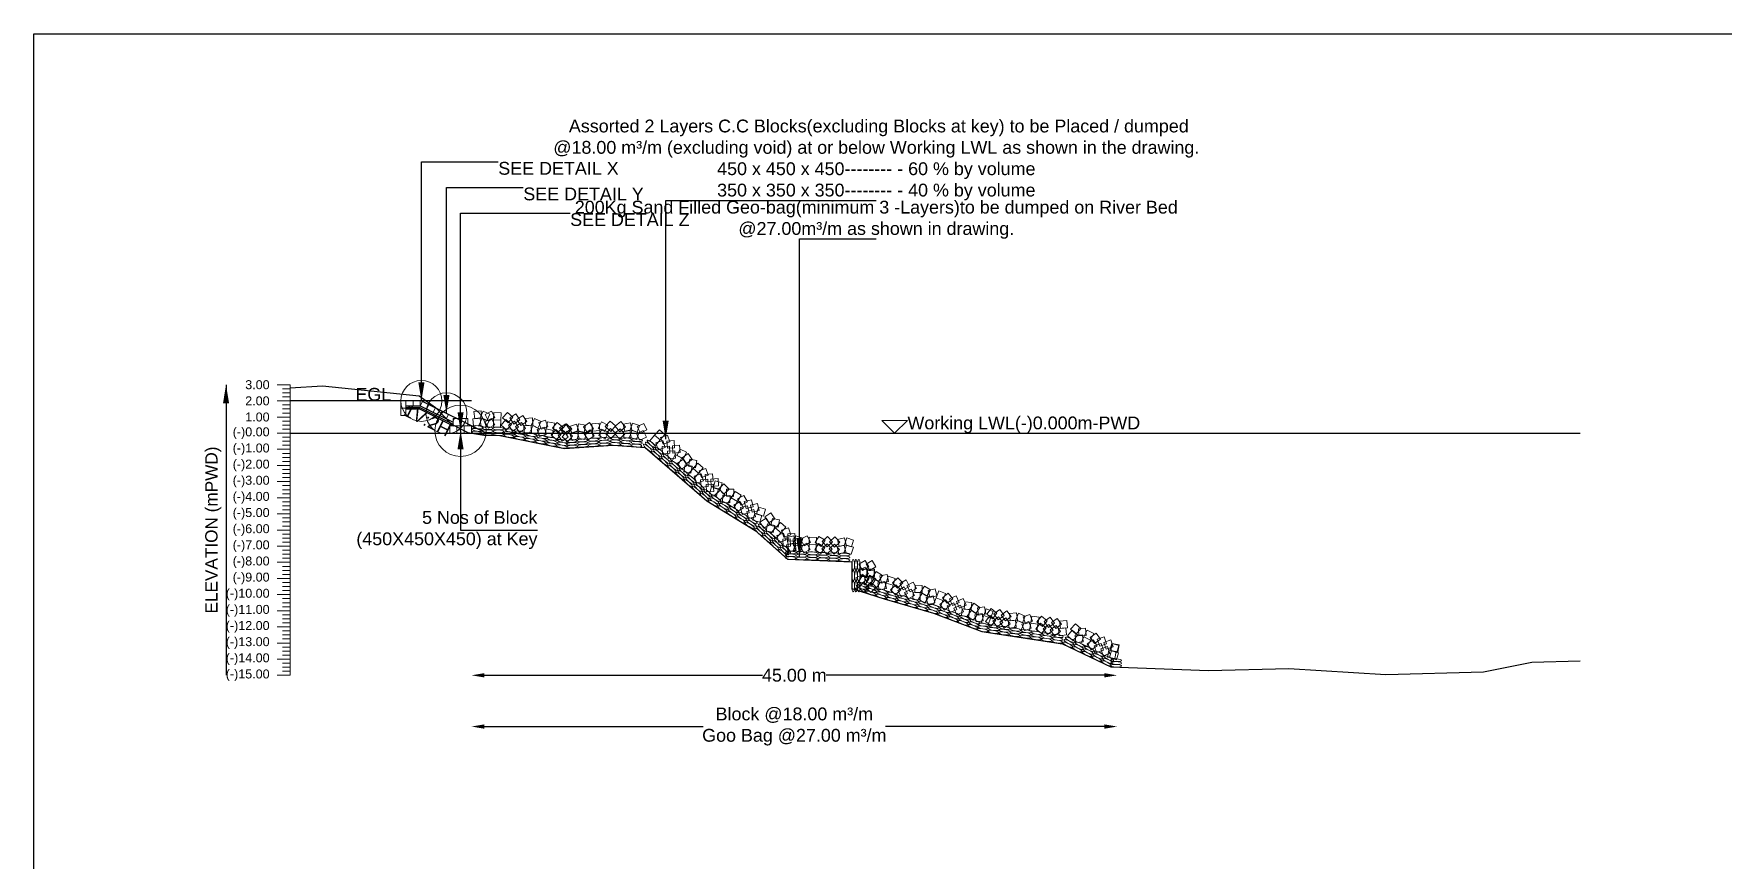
# Model space of a CAD drawing. Header units: inches. Extents: x 89000 to 1304432, y -10828 to 220529.
# Drawn here: x 611460 to 618055, y 175971 to 179201 of the extents above; entities that cross this region are included whole.
import ezdxf

# ---------------------------------------------------------------- set-up
doc = ezdxf.new("R2010")
doc.units = ezdxf.units.IN
doc.header["$LTSCALE"] = 7
doc.header["$MEASUREMENT"] = 0
for name, color, linetype, lineweight in [('Cross Section Labels', 7, 'Continuous', 9), ('Existing_Bed_Level for Xsection', 7, 'Continuous', 25), ('Long Section Labels', 7, 'Continuous', 9)]:
    doc.layers.add(name, color=color, linetype=linetype, lineweight=lineweight)
doc.styles.get("Standard").update_dxf_attribs({"font": 'arial.ttf'})
doc.dimstyles.new('Appron Lebeling Style', dxfattribs={"dimtxt": 50, "dimasz": 50, "dimexe": 0.18, "dimexo": 0.0625, "dimgap": 0.09, "dimtad": 0, "dimtih": 1, "dimtoh": 1, "dimdec": 4, "dimzin": 0, "dimdsep": 46, "dimtxsty": 'Standard', "dimcen": 0.09, "dimse1": 1, "dimse2": 1, "dimadec": 0, "dimazin": 0, "dimtfac": 1, "dimtdec": 4, "dimtofl": 0, "dimtmove": 0, "dimatfit": 3, "dimfxl": 1, "dimtolj": 1, "dimtzin": 0, "dimarcsym": 0})
doc.dimstyles.get("Standard").update_dxf_attribs({"dimtxt": 0.18, "dimasz": 0.18, "dimexe": 0.18, "dimexo": 0.0625, "dimgap": 0.09, "dimtad": 0, "dimtih": 1, "dimtoh": 1, "dimdec": 4, "dimzin": 0, "dimdsep": 46, "dimtxsty": 'Standard', "dimcen": 0.09, "dimadec": 0, "dimazin": 0, "dimtfac": 1, "dimtdec": 4, "dimtofl": 0, "dimtmove": 0, "dimatfit": 3, "dimfxl": 1, "dimtolj": 1, "dimtzin": 0, "dimarcsym": 0})

# ---------------------------------------------------------------- blocks, each defined once
blk = doc.blocks.new('*D54')
at = {"layer": 'Cross Section Labels', "color": 0, "lineweight": -2, "transparency": 16777216}
for p, q in [((613217.3, 176696.9), (614303.3, 176696.9)), ((615636.6, 176696.9), (614550.5, 176696.9))]:
    blk.add_line(p, q, dxfattribs=at)
at = {"layer": 'Cross Section Labels', "color": 0, "transparency": 16777216}
for points in [[(613217.3, 176705.2), (613217.3, 176688.5), (613167.3, 176696.9)], [(615636.6, 176705.2), (615636.6, 176688.5), (615686.6, 176696.9)]]:
    blk.add_solid(points, dxfattribs=at)
at = {"layer": 'Defpoints', "color": 0, "transparency": 16777216}
for p in [(613167.3, 177641.9), (615686.6, 176728.7), (615686.6, 176696.9)]:
    blk.add_point(p, dxfattribs=at)
at = {"layer": 'Cross Section Labels', "color": 0, "transparency": 16777216, "insert": (614426.9, 176696.9), "char_height": 50, "attachment_point": 5}
blk.add_mtext('\\A1;45.00 m', dxfattribs=at)
blk = doc.blocks.new('*D55')
at = {"layer": 'Cross Section Labels', "color": 0, "lineweight": -2, "transparency": 16777216}
for p, q in [((613217.3, 176496.9), (614071.3, 176496.9)), ((615636.6, 176496.9), (614782.5, 176496.9))]:
    blk.add_line(p, q, dxfattribs=at)
at = {"layer": 'Cross Section Labels', "color": 0, "transparency": 16777216}
for points in [[(613217.3, 176505.2), (613217.3, 176488.5), (613167.3, 176496.9)], [(615636.6, 176505.2), (615636.6, 176488.5), (615686.6, 176496.9)]]:
    blk.add_solid(points, dxfattribs=at)
at = {"layer": 'Defpoints', "color": 0, "transparency": 16777216}
for p in [(613167.3, 177641.9), (615686.6, 176728.7), (615686.6, 176496.9)]:
    blk.add_point(p, dxfattribs=at)
at = {"layer": 'Cross Section Labels', "color": 0, "transparency": 16777216, "insert": (614426.9, 176496.9), "char_height": 50, "attachment_point": 5}
blk.add_mtext('\\A1;Block @18.00 m³/m ^JGoo Bag @27.00 m³/m ', dxfattribs=at)

msp = doc.modelspace()

# ---------------------------------------------------------------- linework, layer by layer
msp.add_lwpolyline([(611459.68143, 179200.63194), (621459.68143, 179200.63194), (621459.68143, 172129.63194), (611459.68143, 172129.63194)], close=True)
at = {"layer": 'Cross Section Labels'}
msp.add_lwpolyline([(614818.26116, 177641.85194), (614868.26116, 177691.85194), (614768.26116, 177691.85194)], close=True, dxfattribs=at)
for centre, radius in [((612971.96116, 177767.85194), 80), ((613069.61116, 177719.02694), 80), ((613124.73616, 177651.30194), 100)]:
    msp.add_circle(centre, radius, dxfattribs=at)
at = {"layer": 'Existing_Bed_Level for Xsection'}
for points in [[(612459.68143, 177818.44094), (612585.66028, 177826.94594), (612963.59682, 177787.57094), (613026.58433, 177741.76994), (613089.57566, 177676.81694), (613152.56318, 177644.05694), (613215.55451, 177634.60694), (613278.54203, 177632.71694), (613530.49972, 177582.31694), (613719.46989, 177594.91694), (613845.44874, 177585.46694), (614085.36882, 177377.25194), (614273.98782, 177262.59194), (614399.75469, 177149.82194), (614651.33158, 177140.37194), (614651.33158, 177035.79194), (614777.13902, 176995.47194), (614969.60273, 176938.77194), (615158.20314, 176868.21194), (615472.60555, 176820.33194), (615661.28245, 176729.61194), (616042.42875, 176715.12194), (616356.80132, 176723.94194), (616734.13296, 176700.63194), (617115.26306, 176710.08194), (617303.88806, 176747.88194), (617492.53351, 176752.92194)], [(613167.26116, 177767.85194), (612459.68143, 177767.85194)], [(613223.96116, 177641.85194), (612975.95181, 177765.85661), (612971.96116, 177767.85194), (612967.49947, 177767.85194), (612910.79947, 177767.85194)], [(612910.79947, 177748.95194), (612967.49947, 177748.95194), (613096.38616, 177684.5086)], [(612910.79947, 177742.65194), (612966.01224, 177742.65194), (613096.38616, 177677.46498)], [(612910.79947, 177736.35194), (612964.52502, 177736.35194), (613096.38616, 177670.42137)], [(612459.68143, 177641.85194), (617492.53351, 177641.85194)]]:
    msp.add_lwpolyline(points, dxfattribs=at)
at = {"layer": 'Long Section Labels'}
for points in [[(612459.68143, 177830.85194), (612409.68143, 177830.85194)], [(612459.68143, 177815.10194), (612429.68143, 177815.10194)], [(612459.68143, 176696.85194), (612459.68143, 176759.85194), (612459.68143, 176822.85194), (612459.68143, 176885.85194), (612459.68143, 176948.85194), (612459.68143, 177011.85194), (612459.68143, 177074.85194), (612459.68143, 177137.85194), (612459.68143, 177200.85194), (612459.68143, 177263.85194), (612459.68143, 177326.85194), (612459.68143, 177389.85194), (612459.68143, 177452.85194), (612459.68143, 177515.85194), (612459.68143, 177578.85194), (612459.68143, 177641.85194), (612459.68143, 177704.85194), (612459.68143, 177767.85194), (612459.68143, 177830.85194)], [(612459.68143, 177767.85194), (612409.68143, 177767.85194)], [(612459.68143, 177799.35194), (612429.68143, 177799.35194)], [(612459.68143, 177783.60194), (612429.68143, 177783.60194)], [(612459.68143, 177752.10194), (612429.68143, 177752.10194)], [(612459.68143, 177704.85194), (612409.68143, 177704.85194)], [(612459.68143, 177736.35194), (612429.68143, 177736.35194)], [(612459.68143, 177720.60194), (612429.68143, 177720.60194)], [(612459.68143, 177689.10194), (612429.68143, 177689.10194)], [(612459.68143, 177673.35194), (612429.68143, 177673.35194)], [(612459.68143, 177641.85194), (612409.68143, 177641.85194)], [(612459.68143, 177657.60194), (612429.68143, 177657.60194)], [(612459.68143, 177626.10194), (612429.68143, 177626.10194)], [(612459.68143, 177610.35194), (612429.68143, 177610.35194)], [(612459.68143, 177578.85194), (612409.68143, 177578.85194)], [(612459.68143, 177594.60194), (612429.68143, 177594.60194)], [(612459.68143, 177563.10194), (612429.68143, 177563.10194)], [(612459.68143, 177547.35194), (612429.68143, 177547.35194)], [(612459.68143, 177515.85194), (612409.68143, 177515.85194)], [(612459.68143, 177531.60194), (612429.68143, 177531.60194)], [(612459.68143, 177500.10194), (612429.68143, 177500.10194)], [(612459.68143, 177484.35194), (612429.68143, 177484.35194)], [(612459.68143, 177452.85194), (612409.68143, 177452.85194)], [(612459.68143, 177468.60194), (612429.68143, 177468.60194)], [(612459.68143, 177437.10194), (612429.68143, 177437.10194)], [(612459.68143, 177421.35194), (612429.68143, 177421.35194)], [(612459.68143, 177389.85194), (612409.68143, 177389.85194)], [(612459.68143, 177405.60194), (612429.68143, 177405.60194)], [(612459.68143, 177374.10194), (612429.68143, 177374.10194)], [(612459.68143, 177358.35194), (612429.68143, 177358.35194)], [(612459.68143, 177326.85194), (612409.68143, 177326.85194)], [(612459.68143, 177342.60194), (612429.68143, 177342.60194)], [(612459.68143, 177311.10194), (612429.68143, 177311.10194)], [(612459.68143, 177295.35194), (612429.68143, 177295.35194)], [(612459.68143, 177279.60194), (612429.68143, 177279.60194)], [(612459.68143, 177263.85194), (612409.68143, 177263.85194)], [(612459.68143, 177248.10194), (612429.68143, 177248.10194)], [(612459.68143, 177232.35194), (612429.68143, 177232.35194)], [(612459.68143, 177216.60194), (612429.68143, 177216.60194)], [(612459.68143, 177200.85194), (612409.68143, 177200.85194)], [(612459.68143, 177185.10194), (612429.68143, 177185.10194)], [(612459.68143, 177169.35194), (612429.68143, 177169.35194)], [(612459.68143, 177153.60194), (612429.68143, 177153.60194)], [(612459.68143, 177137.85194), (612409.68143, 177137.85194)], [(612459.68143, 177122.10194), (612429.68143, 177122.10194)], [(612459.68143, 177106.35194), (612429.68143, 177106.35194)], [(612459.68143, 177090.60194), (612429.68143, 177090.60194)], [(612459.68143, 177074.85194), (612409.68143, 177074.85194)], [(612459.68143, 177059.10194), (612429.68143, 177059.10194)], [(612459.68143, 177043.35194), (612429.68143, 177043.35194)], [(612459.68143, 177027.60194), (612429.68143, 177027.60194)], [(612459.68143, 177011.85194), (612409.68143, 177011.85194)], [(612459.68143, 176948.85194), (612409.68143, 176948.85194)], [(612459.68143, 176996.10194), (612429.68143, 176996.10194)], [(612459.68143, 176980.35194), (612429.68143, 176980.35194)], [(612459.68143, 176964.60194), (612429.68143, 176964.60194)], [(612459.68143, 176885.85194), (612409.68143, 176885.85194)], [(612459.68143, 176933.10194), (612429.68143, 176933.10194)], [(612459.68143, 176917.35194), (612429.68143, 176917.35194)], [(612459.68143, 176901.60194), (612429.68143, 176901.60194)], [(612459.68143, 176822.85194), (612409.68143, 176822.85194)], [(612459.68143, 176870.10194), (612429.68143, 176870.10194)], [(612459.68143, 176854.35194), (612429.68143, 176854.35194)], [(612459.68143, 176838.60194), (612429.68143, 176838.60194)], [(612459.68143, 176759.85194), (612409.68143, 176759.85194)], [(612459.68143, 176807.10194), (612429.68143, 176807.10194)], [(612459.68143, 176791.35194), (612429.68143, 176791.35194)], [(612459.68143, 176775.60194), (612429.68143, 176775.60194)], [(612459.68143, 176696.85194), (612409.68143, 176696.85194)], [(612459.68143, 176744.10194), (612429.68143, 176744.10194)], [(612459.68143, 176728.35194), (612429.68143, 176728.35194)], [(612459.68143, 176712.60194), (612429.68143, 176712.60194)]]:
    msp.add_lwpolyline(points, dxfattribs=at)
for points in [[(612910.79947, 177767.85194), (612891.89947, 177767.85194), (612891.89947, 177739.50194), (612910.79947, 177739.50194)], [(612910.79947, 177739.50194), (612891.89947, 177739.50194), (612891.89947, 177711.15194), (612910.79947, 177711.15194)], [(612939.14947, 177767.85194), (612910.79947, 177767.85194), (612910.79947, 177748.95194), (612939.14947, 177748.95194)], [(612967.49947, 177767.85194), (612939.14947, 177767.85194), (612939.14947, 177748.95194), (612967.49947, 177748.95194)], [(613001.30882, 177753.17811), (612975.95181, 177765.85661), (612967.49947, 177748.95194), (612992.85648, 177736.27343)], [(613026.66583, 177740.4996), (613001.30882, 177753.17811), (612992.85648, 177736.27343), (613018.21349, 177723.59493)], [(613052.02284, 177727.8211), (613026.66583, 177740.4996), (613018.21349, 177723.59493), (613043.5705, 177710.91642)], [(613077.37985, 177715.14259), (613052.02284, 177727.8211), (613043.5705, 177710.91642), (613068.92752, 177698.23792)], [(613102.73686, 177702.46408), (613077.37985, 177715.14259), (613068.92752, 177698.23792), (613094.28453, 177685.55941)], [(613124.73616, 177698.55194), (613096.38616, 177698.55194), (613096.38616, 177670.20194), (613124.73616, 177670.20194)], [(613153.08616, 177698.55194), (613124.73616, 177698.55194), (613124.73616, 177670.20194), (613153.08616, 177670.20194)], [(613200.63394, 177701.22557), (613172.46503, 177698.02631), (613175.6643, 177669.8574), (613203.8332, 177673.05667)], [(613204.83995, 177729.26183), (613176.67105, 177726.06257), (613179.87032, 177697.89366), (613208.03922, 177701.09293)], [(613234.84253, 177688.66839), (613208.85245, 177699.99263), (613197.52822, 177674.00255), (613223.5183, 177662.67831)], [(613239.04855, 177716.70465), (613213.05847, 177728.02889), (613201.73424, 177702.03881), (613227.72432, 177690.71457)], [(613244.75294, 177699.42567), (613219.77899, 177686.00836), (613233.19629, 177661.03441), (613258.17024, 177674.45171)], [(613245.60323, 177727.76291), (613220.62927, 177714.34561), (613234.04657, 177689.37165), (613259.02053, 177702.78896)], [(613281.90563, 177693.12323), (613253.56838, 177693.97352), (613252.7181, 177665.63627), (613281.05534, 177664.78598)], [(613282.75591, 177721.46048), (613254.41867, 177722.31076), (613253.56838, 177693.97352), (613281.90563, 177693.12323)], [(613323.04871, 177676.33945), (613301.74302, 177695.04212), (613283.04035, 177673.73643), (613304.34604, 177655.03376)], [(613328.6095, 177704.13873), (613307.30381, 177722.8414), (613288.60114, 177701.53571), (613309.90683, 177682.83304)], [(613334.78371, 177689.13264), (613311.18832, 177673.41705), (613326.90391, 177649.82165), (613350.49931, 177665.53725)], [(613340.3445, 177716.93193), (613316.74911, 177701.21633), (613332.4647, 177677.62094), (613356.0601, 177693.33653)], [(613378.30172, 177659.99211), (613362.56734, 177683.57498), (613338.98447, 177667.8406), (613354.71885, 177644.25773)], [(613383.86251, 177687.7914), (613368.12813, 177711.37427), (613344.54526, 177695.63989), (613360.27964, 177672.05702)], [(613399.67316, 177673.4157), (613371.38225, 177671.58635), (613373.21159, 177643.29544), (613401.50251, 177645.12478)], [(613405.23395, 177701.21498), (613376.94304, 177699.38564), (613378.77238, 177671.09472), (613407.0633, 177672.92407)], [(613438.79329, 177687.01351), (613413.383, 177699.5849), (613400.81161, 177674.17461), (613426.2219, 177661.60322)], [(613456.4982, 177692.99751), (613429.63749, 177683.92974), (613438.70526, 177657.06903), (613465.56598, 177666.1368)], [(613492.08105, 177680.59173), (613464.28177, 177686.15252), (613458.72098, 177658.35323), (613486.52026, 177652.79244)], [(613523.20448, 177665.2132), (613501.89879, 177683.91587), (613483.19612, 177662.61018), (613504.50181, 177643.90751)], [(613534.93948, 177678.00639), (613511.34409, 177662.2908), (613527.05968, 177638.69541), (613550.65508, 177654.411)], [(613559.4299, 177659.07469), (613538.08672, 177677.73457), (613519.42683, 177656.3914), (613540.77001, 177637.73151)], [(613576.55798, 177677.61006), (613549.72464, 177668.46157), (613558.87313, 177641.62824), (613585.70646, 177650.77673)], [(613612.66044, 177672.65796), (613584.85005, 177678.16296), (613579.34505, 177650.35257), (613607.15544, 177644.84757)], [(613628.19039, 177683.05473), (613604.62657, 177667.29183), (613620.38948, 177643.72801), (613643.95329, 177659.49092)], [(613665.77766, 177680.36413), (613637.49047, 177678.47802), (613639.37658, 177650.19083), (613667.66377, 177652.07694)], [(613699.83577, 177673.64011), (613674.3878, 177686.13505), (613661.89286, 177660.68708), (613687.34083, 177648.19214)], [(613707.82578, 177689.0523), (613689.14891, 177667.72399), (613710.47722, 177649.04711), (613729.1541, 177670.37542)], [(613767.96726, 177666.15177), (613749.46792, 177687.63425), (613727.98544, 177669.1349), (613746.48479, 177647.65243)], [(613787.53739, 177682.08731), (613759.6823, 177676.81315), (613764.95646, 177648.95807), (613792.81155, 177654.23223)], [(613822.58113, 177672.09495), (613795.82459, 177681.46567), (613786.45387, 177654.70913), (613813.21041, 177645.33841)], [(613839.42171, 177680.19848), (613813.87099, 177667.91502), (613826.15444, 177642.3643), (613851.70516, 177654.64776)], [(613110.56116, 177670.20194), (613082.21116, 177670.20194), (613082.21116, 177641.85194), (613110.56116, 177641.85194)], [(613138.91116, 177670.20194), (613110.56116, 177670.20194), (613110.56116, 177641.85194), (613138.91116, 177641.85194)], [(613167.26116, 177670.20194), (613138.91116, 177670.20194), (613138.91116, 177641.85194), (613167.26116, 177641.85194)], [(613433.2325, 177659.21422), (613407.82221, 177671.78562), (613395.25082, 177646.37533), (613420.66111, 177633.80394)], [(613450.93741, 177665.19823), (613424.0767, 177656.13046), (613433.14447, 177629.26974), (613460.00519, 177638.33752)], [(613486.52026, 177652.79244), (613458.72098, 177658.35323), (613453.16019, 177630.55395), (613480.95947, 177624.99316)], [(613517.64369, 177637.41392), (613496.338, 177656.11659), (613477.63533, 177634.8109), (613498.94102, 177616.10823)], [(613529.37869, 177650.20711), (613505.7833, 177634.49152), (613521.49889, 177610.89612), (613545.09429, 177626.61172)], [(613561.31601, 177630.7875), (613539.97283, 177649.44738), (613521.31294, 177628.10421), (613542.65612, 177609.44432)], [(613578.44409, 177649.32287), (613551.61075, 177640.17438), (613560.75924, 177613.34105), (613587.59258, 177622.48954)], [(613614.54655, 177644.37077), (613586.73616, 177649.87577), (613581.23116, 177622.06538), (613609.04155, 177616.56038)], [(613630.0765, 177654.76754), (613606.51268, 177639.00464), (613622.27559, 177615.44082), (613645.8394, 177631.20373)], [(613667.66377, 177652.07694), (613639.37658, 177650.19083), (613641.26269, 177621.90364), (613669.54988, 177623.78975)], [(613701.72188, 177645.35292), (613676.27391, 177657.84786), (613663.77897, 177632.39989), (613689.22694, 177619.90495)], [(613709.7119, 177660.76511), (613691.03502, 177639.4368), (613712.36333, 177620.75992), (613731.04021, 177642.08823)], [(613765.84661, 177637.8812), (613747.34727, 177659.36367), (613725.86479, 177640.86433), (613744.36414, 177619.38185)], [(613785.41674, 177653.81674), (613757.56165, 177648.54258), (613762.83582, 177620.68749), (613790.6909, 177625.96165)], [(613820.46048, 177643.82437), (613793.70394, 177653.19509), (613784.33322, 177626.43856), (613811.08976, 177617.06784)], [(613837.30106, 177651.9279), (613811.75034, 177639.64445), (613824.03379, 177614.09373), (613849.58451, 177626.37718)], [(613903.38846, 177615.26372), (613881.97724, 177633.84549), (613863.39548, 177612.43426), (613884.8067, 177593.8525)], [(613921.97023, 177636.67495), (613900.559, 177655.25671), (613881.97724, 177633.84549), (613903.38846, 177615.26372)], [(613922.83328, 177586.50497), (613913.56546, 177613.29732), (613886.77311, 177604.02949), (613896.04093, 177577.23714)], [(613941.41505, 177607.91619), (613932.14722, 177634.70854), (613905.35487, 177625.44072), (613914.6227, 177598.64837)], [(613957.9415, 177613.23148), (613929.66139, 177611.24201), (613931.65087, 177582.9619), (613959.93097, 177584.95137)], [(613939.35974, 177591.82026), (613911.07963, 177589.83078), (613913.0691, 177561.55068), (613941.34921, 177563.54015)], [(613962.7709, 177544.97044), (613960.75891, 177573.24896), (613932.48039, 177571.23696), (613934.49238, 177542.95845)], [(613987.98453, 177546.06774), (613962.49107, 177558.4696), (613950.08921, 177532.97614), (613975.58267, 177520.57428)], [(613981.35266, 177566.38167), (613979.34067, 177594.66018), (613951.06216, 177592.64819), (613953.07415, 177564.36967)], [(614006.56629, 177567.47896), (613981.07283, 177579.88082), (613968.67098, 177554.38736), (613994.16443, 177541.98551)], [(614028.71038, 177538.5385), (614012.84276, 177562.03192), (613989.34933, 177546.1643), (614005.21696, 177522.67087)], [(614010.12862, 177517.12728), (613994.26099, 177540.6207), (613970.76757, 177524.75307), (613986.6352, 177501.25965)], [(614028.47614, 177513.5719), (614000.64583, 177518.97524), (613995.2425, 177491.14492), (614023.07281, 177485.74159)], [(614053.26704, 177485.19138), (614031.85581, 177503.77314), (614013.27405, 177482.36192), (614034.68528, 177463.78015)], [(614047.05791, 177534.98313), (614019.22759, 177540.38646), (614013.82426, 177512.55614), (614041.65458, 177507.15281)], [(614071.8488, 177506.6026), (614050.43758, 177525.18437), (614031.85581, 177503.77314), (614053.26704, 177485.19138)], [(614072.71186, 177456.43262), (614063.44403, 177483.22497), (614036.65168, 177473.95714), (614045.91951, 177447.1648)], [(614091.29362, 177477.84385), (614082.02579, 177504.6362), (614055.23345, 177495.36837), (614064.50127, 177468.57602)], [(614107.82008, 177483.15913), (614079.53997, 177481.16966), (614081.52944, 177452.88956), (614109.80955, 177454.87903)], [(614089.23831, 177461.74791), (614060.95821, 177459.75844), (614062.94768, 177431.47833), (614091.22778, 177433.4678)], [(614112.64947, 177414.89809), (614110.63748, 177443.17661), (614082.35897, 177441.16462), (614084.37096, 177412.8861)], [(614130.61919, 177424.2531), (614103.40643, 177432.20221), (614095.45732, 177404.98945), (614122.67008, 177397.04034)], [(614131.23124, 177436.30932), (614129.21925, 177464.58783), (614100.94073, 177462.57584), (614102.95272, 177434.29733)], [(614145.34548, 177448.47827), (614118.13272, 177456.42738), (614110.18361, 177429.21462), (614137.39637, 177421.26551)], [(614157.30469, 177399.43788), (614137.72053, 177419.93625), (614117.22216, 177400.35209), (614136.80632, 177379.85372)], [(614172.03098, 177423.66305), (614152.44682, 177444.16142), (614131.94845, 177424.57726), (614151.53261, 177404.07889)], [(614190.71493, 177423.23619), (614162.37256, 177423.89391), (614161.71484, 177395.55155), (614190.05721, 177394.89382)], [(614219.91579, 177399.41702), (614195.69062, 177414.14331), (614180.96433, 177389.91814), (614205.1895, 177375.19185)], [(614175.98864, 177399.01102), (614147.64628, 177399.66874), (614146.98855, 177371.32637), (614175.33092, 177370.66865)], [(614205.1895, 177375.19185), (614180.96433, 177389.91814), (614166.23804, 177365.69297), (614190.46321, 177350.96668)], [(614229.1835, 177350.10291), (614215.55214, 177374.96068), (614190.69438, 177361.32932), (614204.32573, 177336.47156)], [(614243.90979, 177374.32808), (614230.27843, 177399.18585), (614205.42067, 177385.55449), (614219.05202, 177360.69673)], [(614244.58399, 177358.11546), (614217.03847, 177351.40971), (614223.74423, 177323.86419), (614251.28974, 177330.56995)], [(614259.31028, 177382.34063), (614231.76476, 177375.63488), (614238.47052, 177348.08936), (614266.01603, 177354.79512)], [(614290.2495, 177340.08247), (614283.52181, 177367.62264), (614255.98164, 177360.89495), (614262.70933, 177333.35478)], [(614314.92167, 177345.39424), (614287.70892, 177353.34335), (614279.75981, 177326.13059), (614306.97256, 177318.18149)], [(614275.52321, 177315.8573), (614268.79552, 177343.39746), (614241.25535, 177336.66978), (614247.98304, 177309.12961)], [(614300.19538, 177321.16907), (614272.98263, 177329.11818), (614265.03352, 177301.90542), (614292.24627, 177293.95632)], [(614332.18318, 177286.062), (614316.69819, 177309.80937), (614292.95082, 177294.32438), (614308.43581, 177270.57701)], [(614351.10934, 177307.16941), (614335.62435, 177330.91679), (614311.87698, 177315.4318), (614327.36196, 177291.68443)], [(614350.4707, 177282.20989), (614322.73157, 177288.06332), (614316.87813, 177260.32418), (614344.61727, 177254.47075)], [(614369.39686, 177303.3173), (614341.65772, 177309.17074), (614335.80429, 177281.4316), (614363.54343, 177275.57816)], [(614393.72478, 177274.53892), (614372.61736, 177293.46508), (614353.69121, 177272.35766), (614374.79862, 177253.43151)], [(614374.79862, 177253.43151), (614353.69121, 177272.35766), (614334.76505, 177251.25025), (614355.87247, 177232.32409)], [(614393.77504, 177224.36155), (614384.94243, 177251.30051), (614358.00347, 177242.46789), (614366.83608, 177215.52893)], [(614412.7012, 177245.46897), (614403.86858, 177272.40792), (614376.92962, 177263.57531), (614385.76224, 177236.63635)], [(614410.38543, 177229.40843), (614382.0768, 177227.87732), (614383.60792, 177199.56869), (614411.91654, 177201.09981)], [(614423.625, 177212.63797), (614395.98614, 177206.32797), (614402.29613, 177178.68912), (614429.93499, 177184.99911)], [(614424.68916, 177240.96799), (614397.0503, 177234.65799), (614403.36029, 177207.01914), (614430.99915, 177213.32913)], [(614429.31158, 177250.51585), (614401.00296, 177248.98474), (614402.53407, 177220.67611), (614430.8427, 177222.20723)], [(614451.96077, 177203.29295), (614450.40712, 177231.60035), (614422.09972, 177230.04669), (614423.65338, 177201.7393)], [(614459.01722, 177203.96033), (614431.92963, 177212.32602), (614423.56394, 177185.23842), (614450.65154, 177176.87274)], [(614460.08139, 177232.29035), (614432.99379, 177240.65604), (614424.6281, 177213.56844), (614451.7157, 177205.20276)], [(614475.54366, 177212.68668), (614450.46914, 177199.45827), (614463.69754, 177174.38375), (614488.77207, 177187.61216)], [(614476.60782, 177241.0167), (614451.5333, 177227.78829), (614464.76171, 177202.71377), (614489.83623, 177215.94218)], [(614513.71188, 177234.434), (614485.38186, 177235.49817), (614484.31769, 177207.16814), (614512.64771, 177206.10398)], [(614546.88665, 177224.20653), (614522.87519, 177239.27876), (614507.80296, 177215.26729), (614531.81443, 177200.19507)], [(614556.43528, 177238.7048), (614535.64278, 177219.4332), (614554.91437, 177198.6407), (614575.70688, 177217.9123)], [(614604.03749, 177216.86409), (614584.74935, 177237.64123), (614563.9722, 177218.35309), (614583.26035, 177197.57594)], [(614622.9993, 177233.51885), (614595.36044, 177227.20886), (614601.67043, 177199.57), (614629.30929, 177205.87999)], [(614658.39153, 177224.84122), (614631.30393, 177233.2069), (614622.93825, 177206.11931), (614650.02584, 177197.75362)], [(614433.03462, 177182.18554), (614431.48096, 177210.49293), (614403.17356, 177208.93928), (614404.72722, 177180.63188)], [(614512.64771, 177206.10398), (614484.31769, 177207.16814), (614483.25353, 177178.83812), (614511.58355, 177177.77396)], [(614545.82249, 177195.87651), (614521.81102, 177210.94874), (614506.7388, 177186.93727), (614530.75026, 177171.86504)], [(614555.37112, 177210.37478), (614534.57862, 177191.10318), (614553.85021, 177170.31068), (614574.64271, 177189.58228)], [(614602.97333, 177188.53407), (614583.68519, 177209.31121), (614562.90804, 177190.02307), (614582.19618, 177169.24592)], [(614621.93514, 177205.18883), (614594.29628, 177198.87884), (614600.60627, 177171.23998), (614628.24513, 177177.54997)], [(614657.32737, 177196.5112), (614630.23977, 177204.87688), (614621.87409, 177177.78929), (614648.96168, 177169.4236)], [(614707.11744, 177066.54648), (614694.13553, 177091.74951), (614668.9325, 177078.7676), (614681.91441, 177053.56458)], [(614715.76982, 177093.54387), (614702.78792, 177118.74689), (614677.58489, 177105.76499), (614690.5668, 177080.56196)], [(614716.99688, 177120.30042), (614702.83659, 177144.86073), (614678.27628, 177130.70043), (614692.43658, 177106.14013)], [(614702.83659, 177049.44013), (614716.99688, 177074.00043), (614692.43658, 177088.16073), (614678.27628, 177063.60042)], [(614711.81158, 177082.97543), (614711.81158, 177111.32543), (614683.46158, 177111.32543), (614683.46158, 177082.97543)], [(614745.34688, 177120.30042), (614731.18659, 177144.86073), (614706.62628, 177130.70043), (614720.78658, 177106.14013)], [(614731.18659, 177049.44013), (614745.34688, 177074.00043), (614720.78658, 177088.16073), (614706.62628, 177063.60042)], [(614738.51554, 177104.47839), (614710.19839, 177105.84284), (614708.83394, 177077.52569), (614737.15109, 177076.16124)], [(614740.16158, 177082.97543), (614740.16158, 177111.32543), (614711.81158, 177111.32543), (614711.81158, 177082.97543)], [(614770.26451, 177086.59226), (614746.42952, 177101.94204), (614731.07974, 177078.10705), (614754.91473, 177062.75727)], [(614788.53015, 177090.54683), (614760.81995, 177084.55791), (614766.80886, 177056.84771), (614794.51907, 177062.83662)], [(614820.61686, 177075.26789), (614793.42241, 177083.27941), (614785.4109, 177056.08496), (614812.60535, 177048.07344)], [(614717.68306, 177040.44244), (614697.64457, 177060.4969), (614677.59011, 177040.45841), (614697.6286, 177020.40395)], [(614729.86315, 177077.48101), (614701.546, 177078.84545), (614700.18156, 177050.52831), (614728.49871, 177049.16386)], [(614746.03306, 177040.44244), (614725.99457, 177060.4969), (614705.94011, 177040.45841), (614725.9786, 177020.40395)], [(614761.61212, 177059.59487), (614737.77714, 177074.94466), (614722.42735, 177051.10967), (614746.26234, 177035.75989)], [(614779.87777, 177063.54944), (614752.16756, 177057.56053), (614758.15648, 177029.85033), (614785.86668, 177035.83924)], [(614812.60535, 177048.07344), (614785.4109, 177056.08496), (614777.39939, 177028.8905), (614804.59384, 177020.87899)], [(614842.23748, 177029.98743), (614822.67985, 177050.51112), (614802.15616, 177030.9535), (614821.71378, 177010.4298)], [(614850.24899, 177057.18188), (614830.69137, 177077.70557), (614810.16767, 177058.14795), (614829.7253, 177037.62426)], [(614855.06392, 177041.68607), (614830.16415, 177028.1316), (614843.71862, 177003.23183), (614868.61839, 177016.7863)], [(614863.07543, 177068.88052), (614838.17566, 177055.32605), (614851.73013, 177030.42628), (614876.62991, 177043.98075)], [(614895.81736, 177008.7901), (614882.24306, 177033.67907), (614857.35409, 177020.10477), (614870.92838, 176995.2158)], [(614903.82887, 177035.98455), (614890.25457, 177060.87352), (614865.3656, 177047.29923), (614878.9399, 177022.41025)], [(614918.29812, 177020.25947), (614889.95663, 177020.95387), (614889.26223, 176992.61238), (614917.60372, 176991.91798)], [(614926.30963, 177047.45392), (614897.96814, 177048.14832), (614897.27374, 177019.80683), (614925.61523, 177019.11243)], [(614950.4612, 177003.12916), (614926.26987, 177017.91099), (614911.48805, 176993.71966), (614935.67938, 176978.93784)], [(614958.47271, 177030.32362), (614934.28138, 177045.10544), (614919.49956, 177020.91411), (614943.69089, 177006.13229)], [(614976.63972, 177034.70904), (614949.0789, 177028.06649), (614955.72145, 177000.50566), (614983.28227, 177007.14822)], [(615016.61761, 177016.02573), (614990.06504, 177025.95969), (614980.13108, 176999.40712), (615006.68365, 176989.47316)], [(615044.88184, 176995.86884), (615026.84053, 177017.73739), (615004.97198, 176999.69608), (615023.01329, 176977.82753)], [(614968.62821, 177007.51459), (614941.06739, 177000.87204), (614947.70994, 176973.31121), (614975.27076, 176979.95376)], [(615006.68365, 176989.47316), (614980.13108, 176999.40712), (614970.19712, 176972.85455), (614996.74968, 176962.92059)], [(615034.94788, 176969.31628), (615016.90657, 176991.18483), (614995.03802, 176973.14351), (615013.07933, 176951.27496)], [(615048.57736, 176980.06863), (615022.77281, 176968.32778), (615034.51367, 176942.52323), (615060.31822, 176954.26408)], [(615058.51133, 177006.6212), (615032.70678, 176994.88035), (615044.44763, 176969.0758), (615070.25218, 176980.81665)], [(615086.87638, 176944.34507), (615075.11498, 176970.14027), (615049.31979, 176958.37886), (615061.08119, 176932.58367)], [(615096.81035, 176970.89764), (615085.04894, 176996.69283), (615059.25375, 176984.93143), (615071.01515, 176959.13624)], [(615110.11913, 176954.17899), (615081.89968, 176956.89648), (615079.18218, 176928.67703), (615107.40163, 176925.95953)], [(615120.05309, 176980.73155), (615091.83364, 176983.44905), (615089.11614, 176955.2296), (615117.3356, 176952.5121)], [(615140.97613, 176934.79455), (615117.90272, 176951.26696), (615101.43031, 176928.19355), (615124.50372, 176911.72114)], [(615150.9101, 176961.34711), (615127.83669, 176977.81952), (615111.36428, 176954.74611), (615134.43769, 176938.2737)], [(615169.344, 176964.42338), (615141.37903, 176959.7669), (615146.03551, 176931.80193), (615174.00048, 176936.4584)], [(615202.48559, 176946.48799), (615175.93302, 176956.42196), (615165.99906, 176929.86939), (615192.55163, 176919.93543)], [(615217.26513, 176939.99314), (615195.11664, 176957.68967), (615177.42011, 176935.54118), (615199.5686, 176917.84466)], [(615228.39544, 176953.31577), (615205.5527, 176936.52493), (615222.34353, 176913.6822), (615245.18627, 176930.47303)], [(615273.21554, 176926.22063), (615256.40652, 176949.04999), (615233.57716, 176932.24097), (615250.38618, 176909.41162)], [(615159.41004, 176937.87081), (615131.44507, 176933.21433), (615136.10154, 176905.24936), (615164.06652, 176909.90584)], [(615192.55163, 176919.93543), (615165.99906, 176929.86939), (615156.0651, 176903.31682), (615182.61766, 176893.38286)], [(615212.99695, 176911.96628), (615190.84846, 176929.66281), (615173.15193, 176907.51432), (615195.30042, 176889.81779)], [(615224.12725, 176925.2889), (615201.28452, 176908.49807), (615218.07535, 176885.65534), (615240.91809, 176902.44617)], [(615268.94735, 176898.19377), (615252.13834, 176921.02312), (615229.30898, 176904.21411), (615246.118, 176881.38475)], [(615289.6746, 176912.59212), (615261.49867, 176909.45533), (615264.63546, 176881.2794), (615292.81139, 176884.41619)], [(615293.94278, 176940.61898), (615265.76685, 176937.48219), (615268.90365, 176909.30626), (615297.07958, 176912.44305)], [(615323.85527, 176899.95911), (615297.89037, 176911.34095), (615286.50853, 176885.37605), (615312.47343, 176873.9942)], [(615328.12345, 176927.98597), (615302.15855, 176939.36781), (615290.77671, 176913.40291), (615316.74161, 176902.02107)], [(615341.26425, 176906.75615), (615314.85201, 176896.45488), (615325.15328, 176870.04264), (615351.56552, 176880.34391)], [(615345.53243, 176934.78301), (615319.12019, 176924.48175), (615329.42146, 176898.06951), (615355.8337, 176908.37077)], [(615377.38315, 176896.01056), (615349.35628, 176900.27874), (615345.0881, 176872.25187), (615373.11497, 176867.98369)], [(615381.65133, 176924.03742), (615353.62447, 176928.3056), (615349.35628, 176900.27874), (615377.38315, 176896.01056)], [(615409.185, 176882.08901), (615387.03651, 176899.78554), (615369.33998, 176877.63705), (615391.48847, 176859.94053)], [(615413.45318, 176910.11588), (615391.30469, 176927.81241), (615373.60817, 176905.66392), (615395.75665, 176887.96739)], [(615420.31531, 176895.41164), (615397.47257, 176878.6208), (615414.26341, 176855.77807), (615437.10614, 176872.5689)], [(615424.58349, 176923.4385), (615401.74075, 176906.64767), (615418.53159, 176883.80494), (615441.37432, 176900.59577)], [(615465.13541, 176868.3165), (615448.32639, 176891.14586), (615425.49703, 176874.33684), (615442.30605, 176851.50749)], [(615469.40359, 176896.34337), (615452.59457, 176919.17272), (615429.76521, 176902.36371), (615446.57423, 176879.53435)], [(615485.86265, 176882.71485), (615457.68672, 176879.57806), (615460.82352, 176851.40213), (615488.99945, 176854.53892)], [(615490.13083, 176910.74172), (615461.9549, 176907.60493), (615465.0917, 176879.429), (615493.26763, 176882.56579)], [(615544.8129, 176879.56731), (615523.31682, 176898.05083), (615504.83329, 176876.55475), (615526.32938, 176858.07122)], [(615532.52791, 176854.01733), (615511.03182, 176872.50085), (615492.5483, 176851.00477), (615514.04439, 176832.52124)], [(615551.16396, 176855.42088), (615522.89326, 176853.30193), (615525.01221, 176825.03123), (615553.28291, 176827.15018)], [(615563.44895, 176880.97086), (615535.17825, 176878.85191), (615537.2972, 176850.58121), (615565.5679, 176852.70016)], [(615582.55555, 176834.57356), (615557.00557, 176846.85855), (615544.72058, 176821.30857), (615570.27056, 176809.02358)], [(615594.84054, 176860.12354), (615569.29056, 176872.40853), (615557.00557, 176846.85855), (615582.55555, 176834.57356)], [(615608.88954, 176811.95303), (615592.89108, 176835.35756), (615569.48656, 176819.35911), (615585.48501, 176795.95458)], [(615621.17453, 176837.50301), (615605.17608, 176860.90754), (615581.77155, 176844.90909), (615597.77, 176821.50456)], [(615623.43202, 176821.43419), (615596.67492, 176812.06508), (615606.04403, 176785.30798), (615632.80113, 176794.67709)], [(615635.71701, 176846.98417), (615608.95991, 176837.61506), (615618.32902, 176810.85796), (615645.08612, 176820.22707)], [(615670.64302, 176807.95646), (615661.2526, 176834.70609), (615634.50298, 176825.31568), (615643.89339, 176798.56605)], [(615692.98171, 176813.14275), (615665.89791, 176821.52071), (615657.51995, 176794.43691), (615684.60375, 176786.05895)], [(615694.67698, 176815.6571), (615666.81695, 176820.90508), (615661.56897, 176793.04505), (615689.429, 176787.79707)], [(615658.35803, 176782.40648), (615648.96761, 176809.15611), (615622.21799, 176799.7657), (615631.6084, 176773.01607)], [(615682.39199, 176790.10712), (615654.53196, 176795.3551), (615649.28398, 176767.49507), (615677.14401, 176762.24709)], [(615691.90471, 176784.81322), (615664.82091, 176793.19118), (615656.44295, 176766.10738), (615683.52675, 176757.72942)]]:
    msp.add_lwpolyline(points, close=True, dxfattribs=at)
for centre, major_axis in [((613188.79, 177644.03709), (20.73437, -3.11058)), ((613190.37894, 177654.62857), (20.73437, -3.11058)), ((613191.96788, 177665.22004), (20.73437, -3.11058)), ((613229.77421, 177639.53767), (20.95697, -0.62883)), ((613230.09543, 177650.24285), (20.95697, -0.62883)), ((613230.41665, 177660.94804), (20.95697, -0.62883)), ((613271.68815, 177638.28), (20.95697, -0.62883)), ((613272.00937, 177648.98519), (20.95697, -0.62883)), ((613272.33059, 177659.69037), (20.95697, -0.62883)), ((613313.8293, 177631.11938), (20.55911, -4.11251)), ((613315.93005, 177641.62133), (20.55911, -4.11251)), ((613318.03079, 177652.12328), (20.55911, -4.11251)), ((613354.94753, 177622.89436), (20.55911, -4.11251)), ((613357.04827, 177633.39631), (20.55911, -4.11251)), ((613359.14902, 177643.89826), (20.55911, -4.11251)), ((613396.06576, 177614.66933), (20.55911, -4.11251)), ((613398.1665, 177625.17128), (20.55911, -4.11251)), ((613400.26724, 177635.67323), (20.55911, -4.11251)), ((613437.18399, 177606.4443), (20.55911, -4.11251)), ((613439.28473, 177616.94625), (20.55911, -4.11251)), ((613441.38547, 177627.44821), (20.55911, -4.11251)), ((613480.40296, 177608.72123), (20.55911, -4.11251)), ((613482.5037, 177619.22318), (20.55911, -4.11251)), ((613521.52119, 177600.4962), (20.55911, -4.11251)), ((613523.62193, 177610.99815), (20.55911, -4.11251)), ((613558.21575, 177610.99942), (20.91995, 1.39488)), ((613600.05565, 177613.78918), (20.91995, 1.39488)), ((613600.76818, 177603.10291), (20.91995, 1.39488)), ((613641.89554, 177616.57895), (20.91995, 1.39488)), ((613642.60808, 177605.89268), (20.91995, 1.39488)), ((613683.73544, 177619.36872), (20.91995, 1.39488)), ((613684.44797, 177608.68245), (20.91995, 1.39488)), ((613728.55373, 177610.34567), (20.90766, -1.56834)), ((613729.35487, 177621.02566), (20.90766, -1.56834)), ((613770.36905, 177607.20899), (20.90766, -1.56834)), ((613771.17019, 177617.88899), (20.90766, -1.56834)), ((613812.18437, 177604.07232), (20.90766, -1.56834)), ((613812.98551, 177614.75231), (20.90766, -1.56834)), ((613861.54449, 177592.76943), (15.83479, -13.74225)), ((613868.56427, 177600.85811), (15.83479, -13.74225)), ((613478.30221, 177598.21928), (20.55911, -4.11251)), ((613519.42044, 177589.99425), (20.55911, -4.11251)), ((613558.92828, 177600.31315), (20.91995, 1.39488)), ((613559.64081, 177589.62687), (20.91995, 1.39488)), ((613601.48071, 177592.41664), (20.91995, 1.39488)), ((613643.32061, 177595.20641), (20.91995, 1.39488)), ((613685.1605, 177597.99617), (20.91995, 1.39488)), ((613727.7526, 177599.66568), (20.90766, -1.56834)), ((613769.56792, 177596.529), (20.90766, -1.56834)), ((613811.38324, 177593.39232), (20.90766, -1.56834)), ((613854.52472, 177584.68074), (15.83479, -13.74225)), ((613886.1943, 177557.19625), (15.83479, -13.74225)), ((613893.21407, 177565.28493), (15.83479, -13.74225)), ((613900.23385, 177573.37362), (15.83479, -13.74225)), ((613917.86388, 177529.71176), (15.83479, -13.74225)), ((613924.88365, 177537.80044), (15.83479, -13.74225)), ((613931.90343, 177545.88913), (15.83479, -13.74225)), ((613949.53346, 177502.22726), (15.83479, -13.74225)), ((613956.55323, 177510.31595), (15.83479, -13.74225)), ((613963.57301, 177518.40463), (15.83479, -13.74225)), ((613981.20304, 177474.74277), (15.83479, -13.74225)), ((613988.22282, 177482.83145), (15.83479, -13.74225)), ((613995.24259, 177490.92014), (15.83479, -13.74225)), ((614026.91217, 177463.43565), (15.83479, -13.74225)), ((614012.87262, 177447.25828), (15.83479, -13.74225)), ((614019.8924, 177455.34696), (15.83479, -13.74225)), ((614044.5422, 177419.77378), (15.83479, -13.74225)), ((614051.56198, 177427.86247), (15.83479, -13.74225)), ((614058.58175, 177435.95115), (15.83479, -13.74225)), ((614083.23156, 177400.37797), (15.83479, -13.74225)), ((614090.25134, 177408.46666), (15.83479, -13.74225)), ((614076.21178, 177392.28929), (15.83479, -13.74225)), ((614109.65051, 177368.75809), (17.91586, -10.89091)), ((614115.21377, 177377.90982), (17.91586, -10.89091)), ((614120.77704, 177387.06155), (17.91586, -10.89091)), ((614145.48223, 177346.97627), (17.91586, -10.89091)), ((614151.04549, 177356.128), (17.91586, -10.89091)), ((614156.60876, 177365.27973), (17.91586, -10.89091)), ((614186.87721, 177334.34618), (17.91586, -10.89091)), ((614192.44048, 177343.49791), (17.91586, -10.89091)), ((614181.31395, 177325.19445), (17.91586, -10.89091)), ((614217.14566, 177303.41263), (17.91586, -10.89091)), ((614222.70893, 177312.56436), (17.91586, -10.89091)), ((614228.27219, 177321.71609), (17.91586, -10.89091)), ((614252.97738, 177281.63081), (17.91586, -10.89091)), ((614258.54065, 177290.78254), (17.91586, -10.89091)), ((614264.10391, 177299.93428), (17.91586, -10.89091)), ((614295.2028, 177265.14671), (15.61011, -13.99694)), ((614302.35268, 177273.12062), (15.61011, -13.99694)), ((614288.05292, 177257.1728), (15.61011, -13.99694)), ((614319.27314, 177229.17891), (15.61011, -13.99694)), ((614326.42302, 177237.15282), (15.61011, -13.99694)), ((614333.5729, 177245.12674), (15.61011, -13.99694)), ((614350.49335, 177201.18502), (15.61011, -13.99694)), ((614357.64324, 177209.15893), (15.61011, -13.99694)), ((614364.79312, 177217.13285), (15.61011, -13.99694)), ((614381.71357, 177173.19113), (15.61011, -13.99694)), ((614388.86345, 177181.16505), (15.61011, -13.99694)), ((614396.01333, 177189.13896), (15.61011, -13.99694)), ((614412.84624, 177154.68896), (20.95162, -0.78701)), ((614413.24825, 177165.39141), (20.95162, -0.78701)), ((614413.65027, 177176.09386), (20.95162, -0.78701)), ((614454.74948, 177153.11494), (20.95162, -0.78701)), ((614455.1515, 177163.81739), (20.95162, -0.78701)), ((614455.55352, 177174.51985), (20.95162, -0.78701)), ((614496.65273, 177151.54093), (20.95162, -0.78701)), ((614497.05475, 177162.24338), (20.95162, -0.78701)), ((614497.45677, 177172.94583), (20.95162, -0.78701)), ((614538.55598, 177149.96691), (20.95162, -0.78701)), ((614538.958, 177160.66936), (20.95162, -0.78701)), ((614539.36001, 177171.37182), (20.95162, -0.78701)), ((614580.45923, 177148.3929), (20.95162, -0.78701)), ((614580.86124, 177159.09535), (20.95162, -0.78701)), ((614581.26326, 177169.7978), (20.95162, -0.78701)), ((614622.36248, 177146.81888), (20.95162, -0.78701)), ((614622.76449, 177157.52133), (20.95162, -0.78701)), ((614623.16651, 177168.22379), (20.95162, -0.78701)), ((614656.68658, 177127.62983), (0, -20.9664)), ((614667.39658, 177127.62983), (0, -20.9664)), ((614678.10658, 177127.62983), (0, -20.9664)), ((614656.68658, 177085.69703), (0, -20.9664)), ((614667.39658, 177085.69703), (0, -20.9664)), ((614678.10658, 177085.69703), (0, -20.9664)), ((614656.68658, 177043.76423), (0, -20.9664)), ((614667.39658, 177043.76423), (0, -20.9664)), ((614685.30613, 177030.52674), (19.96606, -6.39892)), ((614688.57481, 177040.72575), (19.96606, -6.39892)), ((614691.84349, 177050.92476), (19.96606, -6.39892)), ((614678.10658, 177043.76423), (0, -20.9664)), ((614725.23826, 177017.7289), (19.96606, -6.39892)), ((614728.50694, 177027.92791), (19.96606, -6.39892)), ((614731.77562, 177038.12692), (19.96606, -6.39892)), ((614765.17039, 177004.93106), (19.96606, -6.39892)), ((614768.43907, 177015.13007), (19.96606, -6.39892)), ((614771.70775, 177025.32908), (19.96606, -6.39892)), ((614811.2268, 177013.34237), (20.11181, -5.92496)), ((614805.17366, 176992.79545), (20.11181, -5.92496)), ((614808.20023, 177003.06891), (20.11181, -5.92496)), ((614845.39727, 176980.94553), (20.11181, -5.92496)), ((614848.42384, 176991.21899), (20.11181, -5.92496)), ((614851.45042, 177001.49245), (20.11181, -5.92496)), ((614885.62089, 176969.09562), (20.11181, -5.92496)), ((614888.64746, 176979.36908), (20.11181, -5.92496)), ((614891.67403, 176989.64254), (20.11181, -5.92496)), ((614925.8445, 176957.2457), (20.11181, -5.92496)), ((614928.87107, 176967.51916), (20.11181, -5.92496)), ((614931.89765, 176977.79262), (20.11181, -5.92496)), ((614966.06812, 176945.39578), (20.11181, -5.92496)), ((614969.09469, 176955.66924), (20.11181, -5.92496)), ((614972.12126, 176965.9427), (20.11181, -5.92496)), ((615009.57742, 176940.96893), (19.6371, -7.34672)), ((615013.33025, 176950.9999), (19.6371, -7.34672)), ((615005.82459, 176930.93796), (19.6371, -7.34672)), ((615045.09879, 176916.24452), (19.6371, -7.34672)), ((615048.85162, 176926.27549), (19.6371, -7.34672)), ((615052.60445, 176936.30646), (19.6371, -7.34672)), ((615084.37299, 176901.55109), (19.6371, -7.34672)), ((615088.12582, 176911.58206), (19.6371, -7.34672)), ((615091.87865, 176921.61303), (19.6371, -7.34672)), ((615123.64719, 176886.85766), (19.6371, -7.34672)), ((615127.40002, 176896.88863), (19.6371, -7.34672)), ((615131.15285, 176906.9196), (19.6371, -7.34672)), ((615163.6214, 176883.63702), (20.72742, -3.15656)), ((615165.23383, 176894.22494), (20.72742, -3.15656)), ((615205.07625, 176877.3239), (20.72742, -3.15656)), ((615206.68867, 176887.91183), (20.72742, -3.15656)), ((615248.14352, 176881.59872), (20.72742, -3.15656)), ((615289.59837, 176875.2856), (20.72742, -3.15656)), ((615162.00898, 176873.04909), (20.72742, -3.15656)), ((615203.46382, 176866.73598), (20.72742, -3.15656)), ((615244.91867, 176860.42286), (20.72742, -3.15656)), ((615246.5311, 176871.01079), (20.72742, -3.15656)), ((615286.37352, 176854.10975), (20.72742, -3.15656)), ((615287.98594, 176864.69768), (20.72742, -3.15656)), ((615327.82836, 176847.79664), (20.72742, -3.15656)), ((615329.44079, 176858.38456), (20.72742, -3.15656)), ((615331.05321, 176868.97249), (20.72742, -3.15656)), ((615369.28321, 176841.48352), (20.72742, -3.15656)), ((615370.89564, 176852.07145), (20.72742, -3.15656)), ((615372.50806, 176862.65938), (20.72742, -3.15656)), ((615410.73806, 176835.17041), (20.72742, -3.15656)), ((615412.35048, 176845.75834), (20.72742, -3.15656)), ((615413.96291, 176856.34626), (20.72742, -3.15656)), ((615452.1929, 176828.8573), (20.72742, -3.15656)), ((615453.80533, 176839.44522), (20.72742, -3.15656)), ((615455.41775, 176850.03315), (20.72742, -3.15656)), ((615493.37367, 176816.28802), (18.89563, -9.08543)), ((615498.01467, 176825.94024), (18.89563, -9.08543)), ((615502.65567, 176835.59245), (18.89563, -9.08543)), ((615535.80593, 176807.76937), (18.89563, -9.08543)), ((615540.44693, 176817.42158), (18.89563, -9.08543)), ((615531.16493, 176798.11715), (18.89563, -9.08543)), ((615568.95619, 176779.94629), (18.89563, -9.08543)), ((615573.59719, 176789.5985), (18.89563, -9.08543)), ((615578.23819, 176799.25071), (18.89563, -9.08543)), ((615606.74745, 176761.77542), (18.89563, -9.08543)), ((615611.38845, 176771.42763), (18.89563, -9.08543)), ((615616.02945, 176781.07985), (18.89563, -9.08543)), ((615644.53871, 176743.60455), (18.89563, -9.08543)), ((615649.17971, 176753.25677), (18.89563, -9.08543)), ((615653.82071, 176762.90898), (18.89563, -9.08543)), ((615682.65707, 176744.87595), (20.95127, -0.7965)), ((615683.06393, 176755.57822), (20.95127, -0.7965)), ((615682.2502, 176734.17368), (20.95127, -0.7965))]:
    msp.add_ellipse(centre, major_axis=major_axis, ratio=0.255, dxfattribs=at)

# ---------------------------------------------------------------- texts
at = {"layer": 'Cross Section Labels', "char_height": 50}
for s, insert, attachment_point in [(' Assorted 2 Layers C.C Blocks(excluding Blocks at key) to be Placed / dumped^J@18.00 m³/m (excluding void) at or below Working LWL as shown in the drawing.^J450 x 450 x 450-------- - 60 % by volume^J350 x 350 x 350-------- - 40 % by volume', (614746.73257, 178550.63194), 8), ('SEE DETAIL X', (613271.96116, 178700.63194), 1), ('SEE DETAIL Y', (613369.61116, 178600.63194), 1), ('200Kg Sand Filled Geo-bag(minimum 3 -Layers)to be dumped on River Bed^J@27.00m³/m as shown in drawing.', (614746.73257, 178400.63194), 8), ('SEE DETAIL Z', (613552.31116, 178500.63194), 1), ('EGL', (612854.09947, 177767.85194), 9), ('Working LWL(-)0.000m-PWD', (614868.26116, 177641.85194), 7), ('5 Nos of Block ^J(450X450X450) at Key', (613424.73616, 177263.85194), 6)]:
    msp.add_mtext(s, dxfattribs=dict(at, insert=insert, attachment_point=attachment_point))
at = {"layer": 'Cross Section Labels', "insert": (613006.69893, 177715.26498), "char_height": 50, "attachment_point": 2, "rotation": 333.434948823}
msp.add_mtext('1V:2H', dxfattribs=at)
at = {"layer": 'Long Section Labels', "char_height": 35, "attachment_point": 6}
for s, insert in [('3.00', (612379.68143, 177830.85194)), ('2.00', (612379.68143, 177767.85194)), ('1.00', (612379.68143, 177704.85194)), ('(-)0.00', (612379.68143, 177641.85194)), ('(-)1.00', (612379.68143, 177578.85194)), ('(-)2.00', (612379.68143, 177515.85194)), ('(-)3.00', (612379.68143, 177452.85194)), ('(-)4.00', (612379.68143, 177389.85194)), ('(-)5.00', (612379.68143, 177326.85194)), ('(-)6.00', (612379.68143, 177263.85194)), ('(-)7.00', (612379.68143, 177200.85194)), ('(-)8.00', (612379.68143, 177137.85194)), ('(-)9.00', (612379.68143, 177074.85194)), ('(-)10.00', (612379.68143, 177011.85194)), ('(-)11.00', (612379.68143, 176948.85194)), ('(-)12.00', (612379.68143, 176885.85194)), ('(-)13.00', (612379.68143, 176822.85194)), ('(-)14.00', (612379.68143, 176759.85194)), ('(-)15.00', (612379.68143, 176696.85194))]:
    msp.add_mtext(s, dxfattribs=dict(at, insert=insert))
at = {"layer": 'Long Section Labels', "insert": (612159.68143, 177263.85194), "char_height": 48, "attachment_point": 5, "rotation": 90}
msp.add_mtext('ELEVATION (mPWD)', dxfattribs=at)

# ---------------------------------------------------------------- dimensions: what is measured, and where the dimension line sits
at = {"layer": 'Cross Section Labels'}
for base, text, picture, middle in [((615686.57949, 176696.85194), '45.00 m', '*D54', (614426.92032, 176696.85194)), ((615686.57949, 176496.85194), 'Block @18.00 m³/m ^JGoo Bag @27.00 m³/m ', '*D55', (614426.92032, 176496.85194))]:
    dim = msp.add_linear_dim(base=base, p1=(613167.26116, 177641.85194), p2=(615686.57949, 176728.65022), text=text, dimstyle='Appron Lebeling Style', dxfattribs=at)
    dim.commit()
    dim.dimension.update_dxf_attribs({"geometry": picture, "text_midpoint": middle})

# ---------------------------------------------------------------- leaders
at = {"layer": 'Cross Section Labels', "annotation_type": 0, "has_hookline": 1}
for points, hookline_direction, text_width in [([(612971.96116, 177767.85194), (612971.96116, 178700.63194), (613271.87116, 178700.63194)], 0, 466.13233), ([(613069.61116, 177719.02694), (613069.61116, 178600.63194), (613369.52116, 178600.63194)], 0, 466.03001), ([(613924.9706, 177618.50555), (613924.9706, 178550.63194), (614746.64257, 178550.63194)], 0, 2510.77763), ([(613124.73616, 177651.30194), (613124.73616, 178500.63194), (613552.22116, 178500.63194)], 0, 460.91405), ([(614446.73257, 177158.5479), (614446.73257, 178400.63194), (614746.64257, 178400.63194)], 0, 2345.7367), ([(613124.73616, 177651.30194), (613124.73616, 177263.85194), (613424.82616, 177263.85194)], 1, 701.90996)]:
    msp.add_leader(points, dimstyle='Standard', override={"dimasz": 72}, dxfattribs=dict(at, hookline_direction=hookline_direction, text_width=text_width))
at = {"layer": 'Long Section Labels'}
msp.add_leader([(612209.68143, 177830.85194), (612209.68143, 176696.85194)], dimstyle='Standard', override={"dimasz": 72}, dxfattribs=at)

doc.saveas('drawing.dxf')
